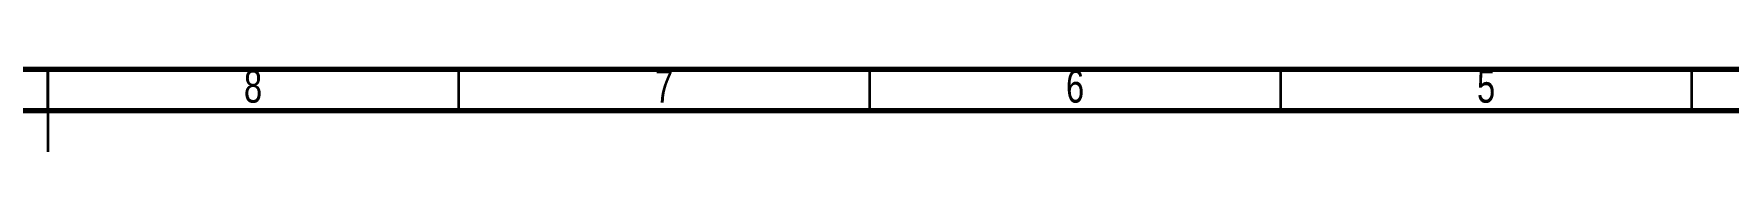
# Model space of a CAD drawing. Header units: millimetres. Extents: x 15 to 836, y 5 to 589.
# Drawn here: x 423.8 to 629.9, y 579 to 589 of the extents above; entities that cross this region are included whole.
import ezdxf

# ---------------------------------------------------------------- set-up
doc = ezdxf.new("R2010")
doc.units = ezdxf.units.MM
doc.styles.add('SLDTEXTSTYLE0', font='TXT', dxfattribs={"width": 0.75})

msp = doc.modelspace()

# ---------------------------------------------------------------- linework, layer by layer
at = {"color": 7, "linetype": 'Continuous', "lineweight": 70}
for p, q in [((15, 589), (836, 589)), ((20, 584), (831, 584))]:
    msp.add_line(p, q, dxfattribs=at)
at = {"color": 7, "linetype": 'Continuous', "lineweight": 35}
for p, q in [((425.5, 589), (425.5, 579)), ((425.5, 584), (425.5, 589)), ((475.5, 584), (475.5, 589)), ((525.5, 584), (525.5, 589)), ((575.5, 584), (575.5, 589)), ((625.5, 584), (625.5, 589))]:
    msp.add_line(p, q, dxfattribs=at)

# ---------------------------------------------------------------- texts
at = {"color": 7, "linetype": 'Continuous', "lineweight": 0, "char_height": 3.97, "attachment_point": 2, "style": 'SLDTEXTSTYLE0'}
for s, insert in [('8', (450.46, 588.92)), ('7', (500.46, 588.92)), ('6', (550.46, 588.92)), ('5', (600.46, 588.92))]:
    msp.add_mtext(s, dxfattribs=dict(at, insert=insert))

doc.saveas('drawing.dxf')
